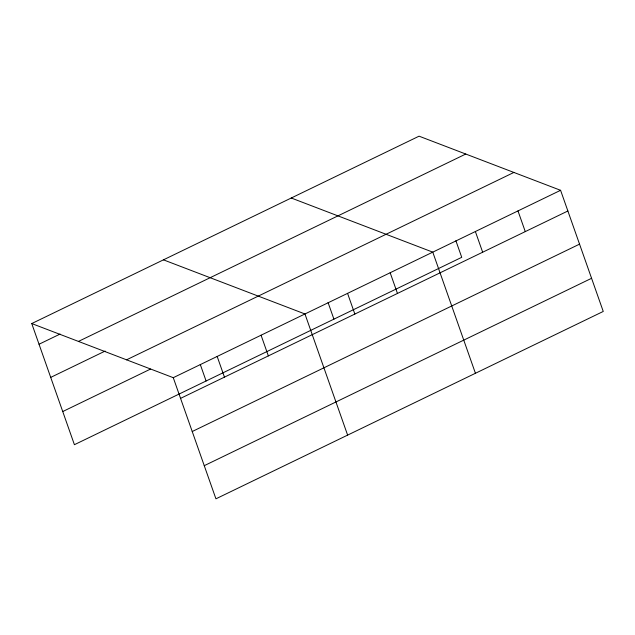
<?xml version="1.0" encoding="UTF-8"?>
<svg xmlns="http://www.w3.org/2000/svg" width="635" height="635" viewBox="0 0 635 635"><rect width="100%" height="100%" fill="white"/><g stroke="black" fill="none" stroke-linecap="round" stroke-linejoin="round"><path stroke-width="0.95" d="M31.75 323.556L419.068 136.176L560.586 190.302L603.25 311.444L215.932 498.824L173.268 377.682L31.75 323.556L74.414 444.698L461.732 257.318L455.89 240.736M39.037 344.241L60.103 334.05M78.454 341.416L465.772 154.035M50.713 377.396L105.14 351.06M126.571 359.823L513.89 172.442M62.738 411.543L150.527 369.07M173.268 377.682L560.586 190.302M180.554 398.375L567.873 210.995M192.23 431.522L579.549 244.142M204.256 465.677L591.574 278.297M291.251 198.009L432.776 252.143L475.432 373.285M163.441 259.842L304.959 313.976L347.623 435.118M517.985 210.915L525.272 231.608M475.377 231.529L482.663 252.222M390.168 272.748L397.454 293.441M347.567 293.362L354.854 314.055M328.081 302.577L333.915 319.151M261.064 335.216L268.351 355.902M217.17 356.449L224.457 377.142M200.263 364.411L206.097 380.984"/></g></svg>
